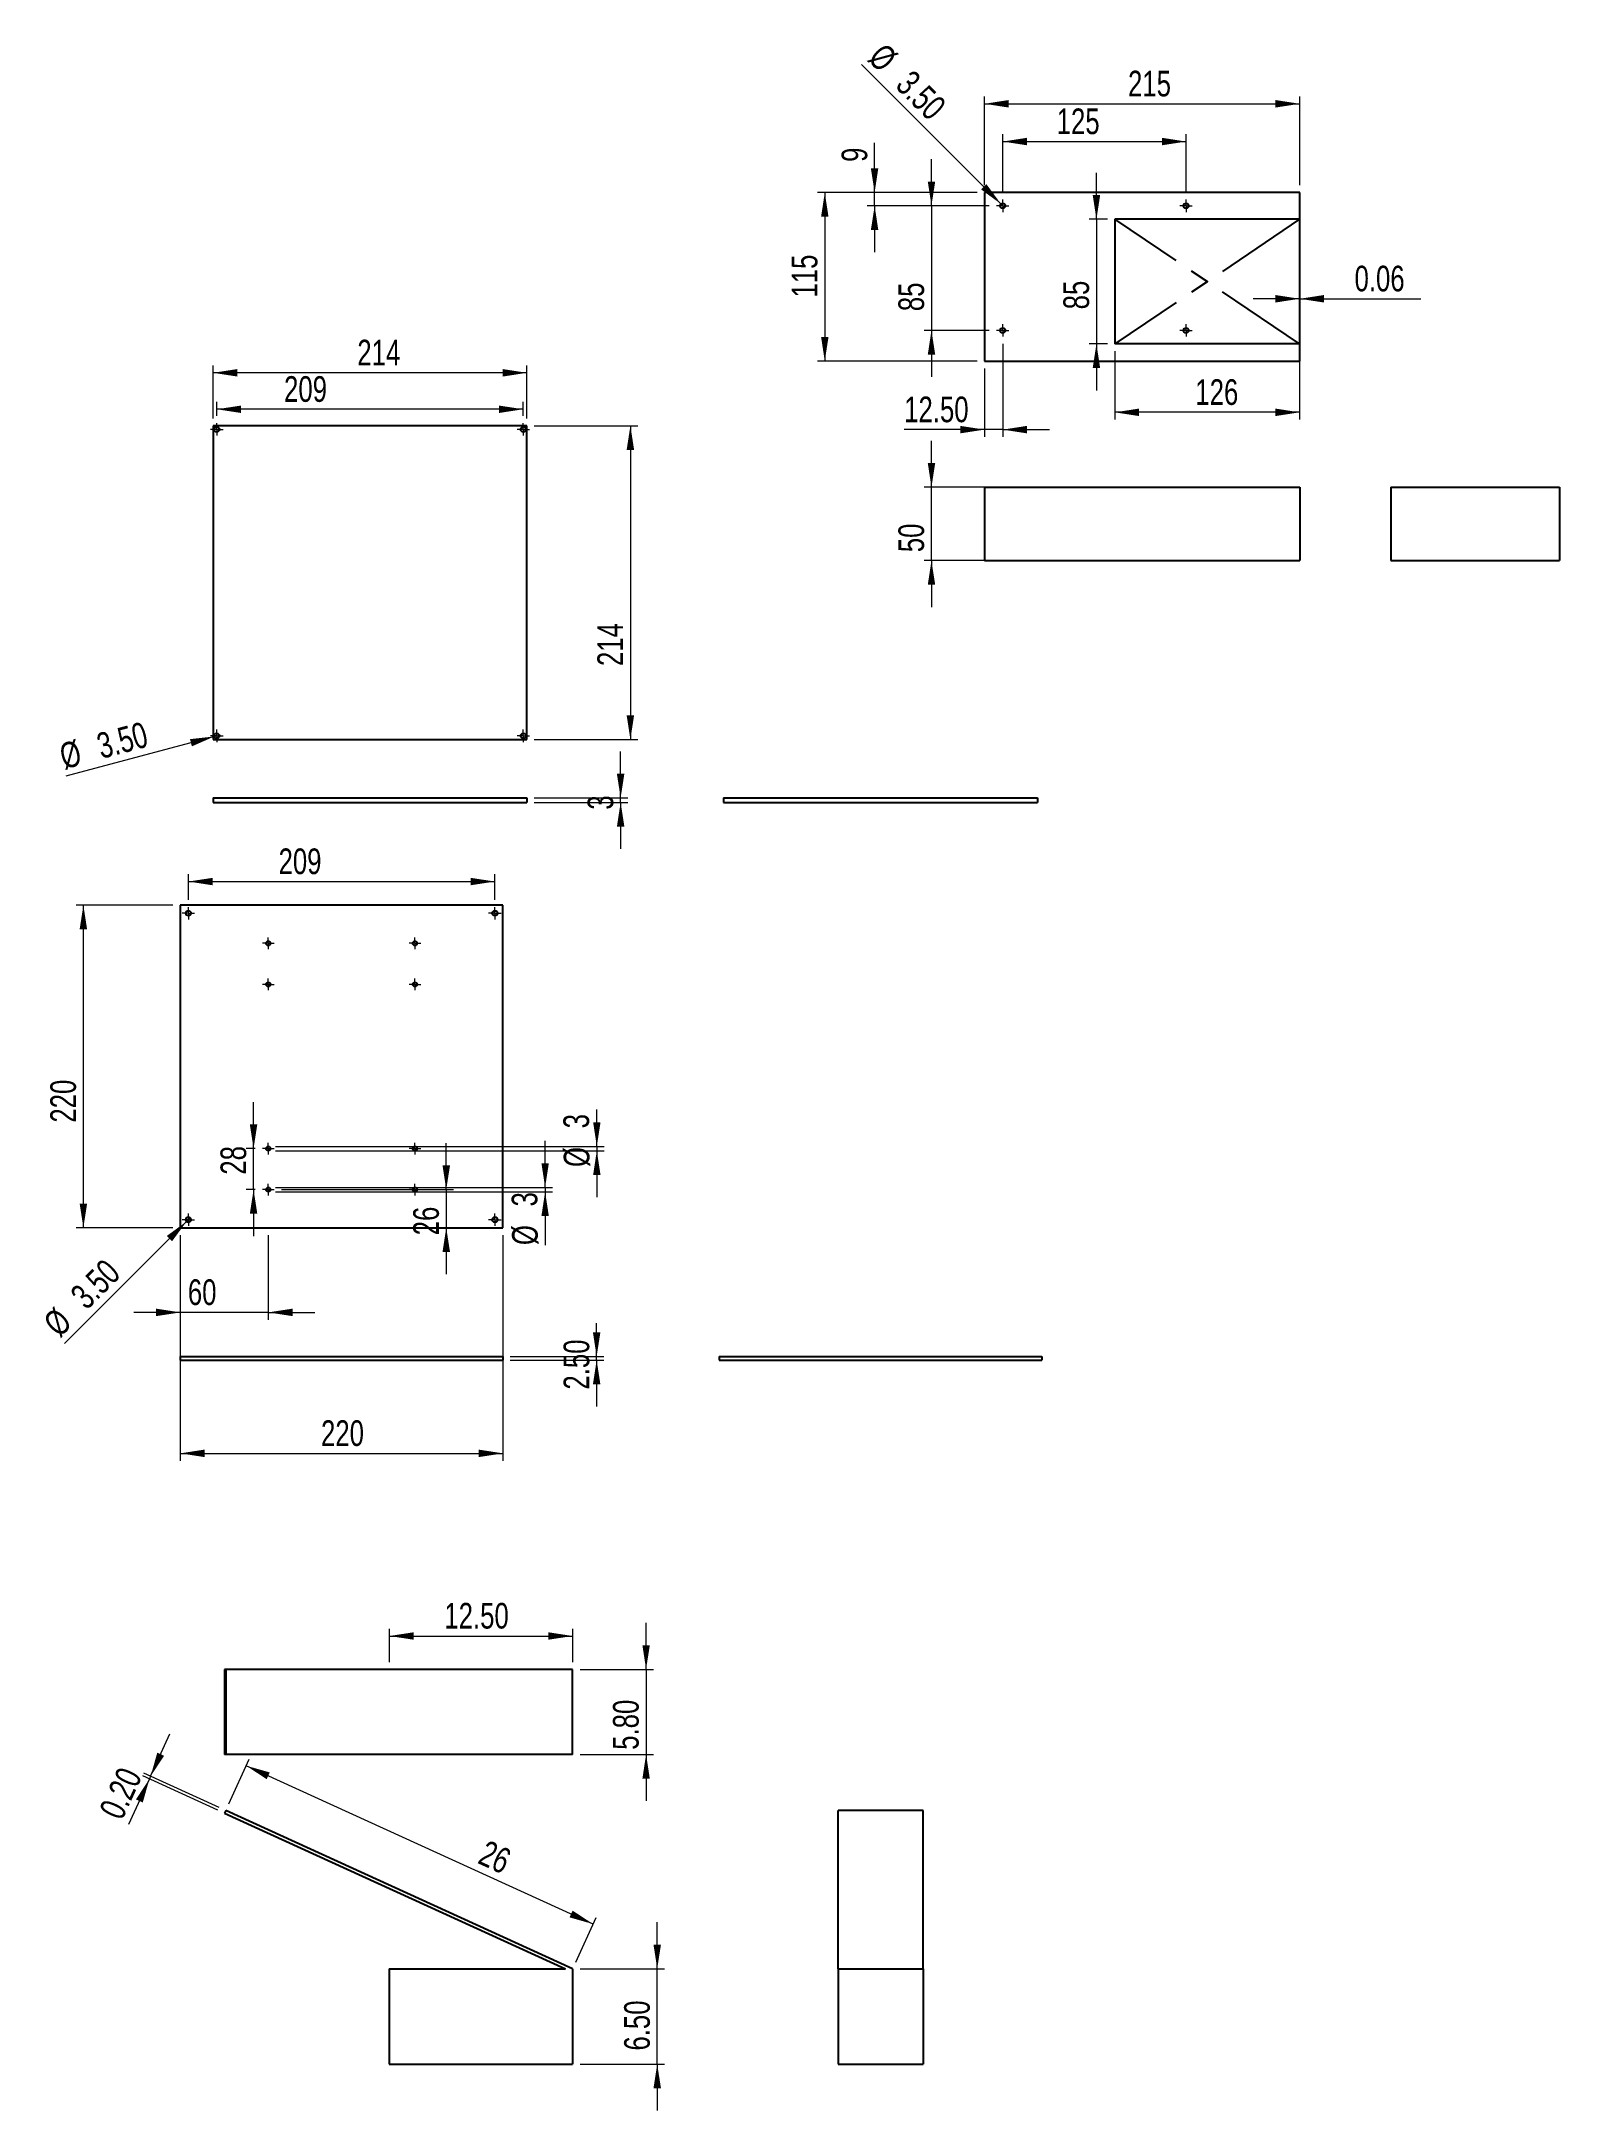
# Model space of a CAD drawing. Header units: millimetres. Extents: x 6 to 213, y 8 to 290.
import ezdxf

# ---------------------------------------------------------------- set-up
doc = ezdxf.new("R2010")
doc.units = ezdxf.units.MM
doc.header["$PDSIZE"] = -1
doc.linetypes.add('CENTERX2', pattern=[20.32, 12.7, -2.54, 2.54, -2.54])
doc.styles.add('SLDTEXTSTYLE0', font='TXT', dxfattribs={"width": 0.75})
doc.dimstyles.new('SLDDIMSTYLE0', dxfattribs={"dimtxt": 3.5, "dimasz": 3.302, "dimexe": 0, "dimexo": 0.0625, "dimgap": 0.875, "dimtad": 1, "dimlfac": 5, "dimrnd": 1e-09, "dimzin": 12, "dimdsep": 46, "dimtxsty": 'SLDTEXTSTYLE0', "dimsah": 1, "dimcen": 0.09, "dimadec": 0, "dimazin": 3, "dimtfac": 1, "dimtmove": 0, "dimatfit": 0, "dimfxl": 0, "dimfrac": 2, "dimtolj": 1, "dimtzin": 12, "dimarcsym": 0})
doc.dimstyles.new('SLDDIMSTYLE1', dxfattribs={"dimtxt": 3.5, "dimasz": 3.302, "dimexe": 0, "dimexo": 0.0625, "dimgap": 0.875, "dimtad": 1, "dimlfac": 5, "dimrnd": 1e-09, "dimzin": 12, "dimdsep": 46, "dimtxsty": 'SLDTEXTSTYLE0', "dimsah": 1, "dimcen": 0.09, "dimadec": 0, "dimazin": 3, "dimtfac": 1, "dimtofl": 0, "dimtmove": 0, "dimatfit": 3, "dimfxl": 0, "dimfrac": 2, "dimtolj": 1, "dimtzin": 12, "dimarcsym": 0})
doc.dimstyles.new('SLDDIMSTYLE2', dxfattribs={"dimtxt": 3.5, "dimasz": 3.302, "dimexe": 0, "dimexo": 0.0625, "dimgap": 0.875, "dimtad": 1, "dimlfac": 5, "dimrnd": 1e-09, "dimdsep": 46, "dimtxsty": 'SLDTEXTSTYLE0', "dimsah": 1, "dimcen": 0.09, "dimadec": 0, "dimazin": 2, "dimtfac": 1, "dimtmove": 0, "dimatfit": 0, "dimfxl": 0, "dimfrac": 2, "dimtolj": 1, "dimtzin": 12, "dimarcsym": 0})
doc.dimstyles.new('SLDDIMSTYLE3', dxfattribs={"dimtxt": 3.5, "dimasz": 3.302, "dimexe": 0, "dimexo": 0.0625, "dimgap": 0.875, "dimtad": 1, "dimlfac": 5, "dimrnd": 1e-09, "dimzin": 4, "dimdsep": 46, "dimtxsty": 'SLDTEXTSTYLE0', "dimsah": 1, "dimcen": 0.09, "dimadec": 0, "dimazin": 1, "dimtfac": 1, "dimtmove": 0, "dimatfit": 0, "dimfxl": 0, "dimfrac": 2, "dimtolj": 1, "dimtzin": 12, "dimarcsym": 0})
doc.dimstyles.new('SLDDIMSTYLE4', dxfattribs={"dimtxt": 3.5, "dimasz": 3.302, "dimexe": 0, "dimexo": 0.0625, "dimgap": 0.875, "dimtad": 1, "dimlfac": 5, "dimrnd": 1e-09, "dimzin": 4, "dimdsep": 46, "dimtxsty": 'SLDTEXTSTYLE0', "dimblk1": 'NONE', "dimsah": 1, "dimcen": 0, "dimadec": 0, "dimazin": 1, "dimtfac": 1, "dimtmove": 0, "dimatfit": 3, "dimldrblk": 'NONE', "dimfxl": 0, "dimfrac": 2, "dimtolj": 1, "dimtzin": 12, "dimarcsym": 0})
doc.dimstyles.new('SLDDIMSTYLE5', dxfattribs={"dimtxt": 3.5, "dimasz": 3.302, "dimexe": 0, "dimexo": 0.0625, "dimgap": 0.875, "dimtad": 1, "dimlfac": 0.5, "dimrnd": 1e-09, "dimzin": 4, "dimdsep": 46, "dimtxsty": 'SLDTEXTSTYLE0', "dimsah": 1, "dimcen": 0.09, "dimadec": 0, "dimazin": 1, "dimtfac": 1, "dimtmove": 0, "dimatfit": 0, "dimfxl": 0, "dimfrac": 2, "dimtolj": 1, "dimtzin": 12, "dimarcsym": 0})
doc.dimstyles.new('SLDDIMSTYLE6', dxfattribs={"dimtxt": 3.5, "dimasz": 3.302, "dimexe": 0, "dimexo": 0.0625, "dimgap": 0.875, "dimtad": 1, "dimlfac": 0.5, "dimrnd": 1e-09, "dimzin": 12, "dimdsep": 46, "dimtxsty": 'SLDTEXTSTYLE0', "dimsah": 1, "dimcen": 0.09, "dimadec": 0, "dimazin": 3, "dimtfac": 1, "dimtofl": 0, "dimtmove": 0, "dimatfit": 3, "dimfxl": 0, "dimfrac": 2, "dimtolj": 1, "dimtzin": 12, "dimarcsym": 0})
doc.dimstyles.new('SLDDIMSTYLE7', dxfattribs={"dimtxt": 3.5, "dimasz": 3.302, "dimexe": 0, "dimexo": 0.0625, "dimgap": 0.875, "dimtad": 1, "dimlfac": 0.5, "dimrnd": 1e-09, "dimzin": 0, "dimdsep": 46, "dimtxsty": 'SLDTEXTSTYLE0', "dimsah": 1, "dimcen": 0.09, "dimadec": 0, "dimazin": 0, "dimtfac": 1, "dimtmove": 0, "dimatfit": 0, "dimfxl": 0, "dimfrac": 2, "dimtolj": 1, "dimtzin": 12, "dimarcsym": 0})

# ---------------------------------------------------------------- blocks, each defined once
blk = doc.blocks.new('_D')
at = {"color": 7, "linetype": 'Continuous', "lineweight": 18}
for p, q in [((127.69, 229.51), (127.69, 235.86)), ((176.92, 229.51), (126.69, 229.51)), ((127.69, 219.51), (127.69, 229.51)), ((176.92, 219.51), (126.69, 219.51)), ((127.69, 219.51), (127.69, 213.16))]:
    blk.add_line(p, q, dxfattribs=at)
for points in [[(127.69, 229.51), (128.2, 232.81), (127.19, 232.81)], [(127.69, 219.51), (127.19, 216.21), (128.2, 216.21)]]:
    blk.add_solid(points, dxfattribs=at)
at = {"color": 7, "linetype": 'Continuous', "lineweight": 18, "insert": (123.18, 220.66), "char_height": 3.5, "attachment_point": 1, "rotation": 90, "style": 'SLDTEXTSTYLE0'}
blk.add_mtext('50', dxfattribs=at)
blk = doc.blocks.new('_D_1')
at = {"color": 7, "linetype": 'Continuous', "lineweight": 18}
for p, q in [((134.92, 270.72), (134.92, 282.83)), ((177.92, 270.72), (177.92, 282.83)), ((134.92, 281.83), (177.92, 281.83))]:
    blk.add_line(p, q, dxfattribs=at)
for points in [[(134.92, 281.83), (138.22, 281.32), (138.22, 282.34)], [(177.92, 281.83), (174.61, 282.34), (174.61, 281.32)]]:
    blk.add_solid(points, dxfattribs=at)
at = {"color": 7, "linetype": 'Continuous', "lineweight": 18, "insert": (154.5, 286.34), "char_height": 3.5, "attachment_point": 1, "style": 'SLDTEXTSTYLE0'}
blk.add_mtext('215', dxfattribs=at)
blk = doc.blocks.new('_D_2')
at = {"color": 7, "linetype": 'Continuous', "lineweight": 18}
for p, q in [((133.92, 269.72), (112.14, 269.72)), ((113.14, 269.72), (113.14, 246.72)), ((133.92, 246.72), (112.14, 246.72))]:
    blk.add_line(p, q, dxfattribs=at)
for points in [[(113.14, 269.72), (112.64, 266.42), (113.65, 266.42)], [(113.14, 246.72), (113.65, 250.02), (112.64, 250.02)]]:
    blk.add_solid(points, dxfattribs=at)
at = {"color": 7, "linetype": 'Continuous', "lineweight": 18, "insert": (108.63, 255.4), "char_height": 3.5, "attachment_point": 1, "rotation": 90, "style": 'SLDTEXTSTYLE0'}
blk.add_mtext('115', dxfattribs=at)
blk = doc.blocks.new('_D_3')
at = {"color": 7, "linetype": 'Continuous', "lineweight": 18}
for p, q in [((152.7, 248.07), (152.7, 238.74)), ((177.9, 248.07), (177.9, 238.74)), ((177.9, 239.74), (152.7, 239.74))]:
    blk.add_line(p, q, dxfattribs=at)
for points in [[(152.7, 239.74), (156.01, 239.23), (156.01, 240.25)], [(177.9, 239.74), (174.6, 240.25), (174.6, 239.23)]]:
    blk.add_solid(points, dxfattribs=at)
at = {"color": 7, "linetype": 'Continuous', "lineweight": 18, "insert": (163.68, 244.25), "char_height": 3.5, "attachment_point": 1, "style": 'SLDTEXTSTYLE0'}
blk.add_mtext('126', dxfattribs=at)
blk = doc.blocks.new('_D_4')
at = {"color": 7, "linetype": 'Continuous', "lineweight": 18}
for p, q in [((150.19, 266.07), (150.19, 272.42)), ((151.7, 266.07), (149.19, 266.07)), ((150.19, 266.07), (150.19, 249.07)), ((151.7, 249.07), (149.19, 249.07)), ((150.19, 249.07), (150.19, 242.72))]:
    blk.add_line(p, q, dxfattribs=at)
for points in [[(150.19, 266.07), (150.7, 269.38), (149.68, 269.38)], [(150.19, 249.07), (149.68, 245.77), (150.7, 245.77)]]:
    blk.add_solid(points, dxfattribs=at)
at = {"color": 7, "linetype": 'Continuous', "lineweight": 18, "insert": (145.68, 253.79), "char_height": 3.5, "attachment_point": 1, "rotation": 90, "style": 'SLDTEXTSTYLE0'}
blk.add_mtext('85', dxfattribs=at)
blk = doc.blocks.new('_D_5')
at = {"color": 7, "linetype": 'Continuous', "lineweight": 18}
for p, q in [((177.9, 255.23), (171.55, 255.23)), ((177.9, 255.23), (177.92, 255.23)), ((177.92, 255.23), (194.45, 255.23))]:
    blk.add_line(p, q, dxfattribs=at)
for points in [[(177.9, 255.23), (174.6, 255.74), (174.6, 254.72)], [(177.92, 255.23), (181.22, 254.72), (181.22, 255.74)]]:
    blk.add_solid(points, dxfattribs=at)
at = {"color": 7, "linetype": 'Continuous', "lineweight": 18, "insert": (185.39, 259.74), "char_height": 3.5, "attachment_point": 1, "style": 'SLDTEXTSTYLE0'}
blk.add_mtext('0.06', dxfattribs=at)
blk = doc.blocks.new('_D_6')
at = {"color": 7, "linetype": 'Continuous', "lineweight": 18}
for p, q in [((137.42, 269.77), (137.42, 277.68)), ((137.42, 276.68), (162.42, 276.68)), ((162.42, 269.77), (162.42, 277.68))]:
    blk.add_line(p, q, dxfattribs=at)
for points in [[(137.42, 276.68), (140.72, 276.17), (140.72, 277.19)], [(162.42, 276.68), (159.11, 277.19), (159.11, 276.17)]]:
    blk.add_solid(points, dxfattribs=at)
at = {"color": 7, "linetype": 'Continuous', "lineweight": 18, "insert": (144.77, 281.19), "char_height": 3.5, "attachment_point": 1, "style": 'SLDTEXTSTYLE0'}
blk.add_mtext('125', dxfattribs=at)
blk = doc.blocks.new('_D_7')
at = {"color": 7, "linetype": 'Continuous', "lineweight": 18}
for p, q in [((127.69, 267.92), (127.69, 274.27)), ((135.57, 267.92), (126.69, 267.92)), ((127.69, 267.92), (127.69, 250.92)), ((135.57, 250.92), (126.69, 250.92)), ((127.69, 250.92), (127.69, 244.57))]:
    blk.add_line(p, q, dxfattribs=at)
for points in [[(127.69, 267.92), (128.2, 271.22), (127.19, 271.22)], [(127.69, 250.92), (127.19, 247.62), (128.2, 247.62)]]:
    blk.add_solid(points, dxfattribs=at)
at = {"color": 7, "linetype": 'Continuous', "lineweight": 18, "insert": (123.18, 253.54), "char_height": 3.5, "attachment_point": 1, "rotation": 90, "style": 'SLDTEXTSTYLE0'}
blk.add_mtext('85', dxfattribs=at)
blk = doc.blocks.new('_D_8')
at = {"color": 7, "linetype": 'Continuous', "lineweight": 18}
for p, q in [((137.42, 249.07), (137.42, 236.38)), ((134.92, 245.72), (134.92, 236.38)), ((134.92, 237.38), (123.97, 237.38)), ((137.42, 237.38), (134.92, 237.38)), ((137.42, 237.38), (143.77, 237.38))]:
    blk.add_line(p, q, dxfattribs=at)
for points in [[(134.92, 237.38), (131.61, 237.89), (131.61, 236.87)], [(137.42, 237.38), (140.72, 236.87), (140.72, 237.89)]]:
    blk.add_solid(points, dxfattribs=at)
at = {"color": 7, "linetype": 'Continuous', "lineweight": 18, "insert": (123.97, 241.89), "char_height": 3.5, "attachment_point": 1, "style": 'SLDTEXTSTYLE0'}
blk.add_mtext('12.50', dxfattribs=at)
blk = doc.blocks.new('_D_9')
at = {"color": 7, "linetype": 'Continuous', "lineweight": 18}
for p, q in [((119.94, 269.72), (119.94, 276.49)), ((133.92, 269.72), (118.94, 269.72)), ((119.94, 267.92), (119.94, 269.72)), ((135.57, 267.92), (118.94, 267.92)), ((119.94, 267.92), (119.94, 261.57))]:
    blk.add_line(p, q, dxfattribs=at)
for points in [[(119.94, 269.72), (120.44, 273.02), (119.43, 273.02)], [(119.94, 267.92), (119.43, 264.62), (120.44, 264.62)]]:
    blk.add_solid(points, dxfattribs=at)
at = {"color": 7, "linetype": 'Continuous', "lineweight": 18, "insert": (115.43, 273.9), "char_height": 3.5, "attachment_point": 1, "rotation": 90, "style": 'SLDTEXTSTYLE0'}
blk.add_mtext('9', dxfattribs=at)
blk = doc.blocks.new('_D_10')
at = {"color": 7, "linetype": 'Continuous', "lineweight": 18}
for q in [(118.16, 287.17), (137.66, 267.67)]:
    blk.add_line((137.17, 268.16), q, dxfattribs=at)
blk.add_solid([(137.17, 268.16), (135.19, 270.86), (134.47, 270.14)], dxfattribs=at)
at = {"color": 7, "linetype": 'Continuous', "lineweight": 18, "char_height": 3.5, "attachment_point": 1, "rotation": 315, "style": 'SLDTEXTSTYLE0'}
for s, insert in [('%%c', (121.33, 290.34)), ('3.50', (125.1, 286.65))]:
    blk.add_mtext(s, dxfattribs=dict(at, insert=insert))
blk = doc.blocks.new('_NONE')
blk = doc.blocks.new('SW_CENTERMARKSYMBOL_0')
at = {"color": 0, "linetype": 'Continuous', "lineweight": 0}
for p, q in [((-0.5, 0), (-0.85, 0)), ((0, 0), (-0.5, 0)), ((0, 0.5), (0, 0.85)), ((0, 0), (0, 0.5)), ((0, 0), (0, -0.5)), ((0, 0), (0.5, 0)), ((0.5, 0), (0.85, 0)), ((0, -0.5), (0, -0.85))]:
    blk.add_line(p, q, dxfattribs=at)
blk = doc.blocks.new('SW_CENTERMARKSYMBOL_1')
at = {"color": 0, "linetype": 'Continuous', "lineweight": 0}
for p, q in [((-0.5, 0), (-0.85, 0)), ((0, 0), (-0.5, 0)), ((0, 0.5), (0, 0.85)), ((0, 0), (0, 0.5)), ((0, 0), (0, -0.5)), ((0, 0), (0.5, 0)), ((0.5, 0), (0.85, 0)), ((0, -0.5), (0, -0.85))]:
    blk.add_line(p, q, dxfattribs=at)
blk = doc.blocks.new('SW_CENTERMARKSYMBOL_2')
at = {"color": 0, "linetype": 'Continuous', "lineweight": 0}
for p, q in [((-0.5, 0), (-0.85, 0)), ((0, 0), (-0.5, 0)), ((0, 0.5), (0, 0.85)), ((0, 0), (0, 0.5)), ((0, 0), (0, -0.5)), ((0, 0), (0.5, 0)), ((0.5, 0), (0.85, 0)), ((0, -0.5), (0, -0.85))]:
    blk.add_line(p, q, dxfattribs=at)
blk = doc.blocks.new('SW_CENTERMARKSYMBOL_3')
at = {"color": 0, "linetype": 'Continuous', "lineweight": 0}
for p, q in [((-0.5, 0), (-0.85, 0)), ((0, 0), (-0.5, 0)), ((0, 0.5), (0, 0.85)), ((0, 0), (0, 0.5)), ((0, 0), (0, -0.5)), ((0, 0), (0.5, 0)), ((0.5, 0), (0.85, 0)), ((0, -0.5), (0, -0.85))]:
    blk.add_line(p, q, dxfattribs=at)
blk = doc.blocks.new('_D_11')
at = {"color": 7, "linetype": 'Continuous', "lineweight": 18}
for p, q in [((85.3, 187.13), (85.3, 193.48)), ((73.52, 187.13), (86.3, 187.13)), ((73.52, 186.53), (86.3, 186.53)), ((85.3, 186.53), (85.3, 187.13)), ((85.3, 186.53), (85.3, 180.18))]:
    blk.add_line(p, q, dxfattribs=at)
for points in [[(85.3, 187.13), (85.81, 190.43), (84.79, 190.43)], [(85.3, 186.53), (84.79, 183.22), (85.81, 183.22)]]:
    blk.add_solid(points, dxfattribs=at)
at = {"color": 7, "linetype": 'Continuous', "lineweight": 18, "insert": (80.79, 185.53), "char_height": 3.5, "attachment_point": 1, "rotation": 90, "style": 'SLDTEXTSTYLE0'}
blk.add_mtext('3', dxfattribs=at)
blk = doc.blocks.new('_D_12')
at = {"color": 7, "linetype": 'Continuous', "lineweight": 18}
for p, q in [((29.72, 238.91), (29.72, 246.13)), ((72.52, 238.91), (72.52, 246.13)), ((72.52, 245.13), (29.72, 245.13))]:
    blk.add_line(p, q, dxfattribs=at)
for points in [[(29.72, 245.13), (33.03, 244.62), (33.03, 245.64)], [(72.52, 245.13), (69.22, 245.64), (69.22, 244.62)]]:
    blk.add_solid(points, dxfattribs=at)
at = {"color": 7, "linetype": 'Continuous', "lineweight": 18, "insert": (49.39, 249.64), "char_height": 3.5, "attachment_point": 1, "style": 'SLDTEXTSTYLE0'}
blk.add_mtext('214', dxfattribs=at)
blk = doc.blocks.new('_D_13')
at = {"color": 7, "linetype": 'Continuous', "lineweight": 18}
for p, q in [((73.52, 237.91), (87.63, 237.91)), ((86.63, 237.91), (86.63, 195.11)), ((73.52, 195.11), (87.63, 195.11))]:
    blk.add_line(p, q, dxfattribs=at)
for points in [[(86.63, 237.91), (86.12, 234.61), (87.14, 234.61)], [(86.63, 195.11), (87.14, 198.41), (86.12, 198.41)]]:
    blk.add_solid(points, dxfattribs=at)
at = {"color": 7, "linetype": 'Continuous', "lineweight": 18, "insert": (82.12, 205.13), "char_height": 3.5, "attachment_point": 1, "rotation": 90, "style": 'SLDTEXTSTYLE0'}
blk.add_mtext('214', dxfattribs=at)
blk = doc.blocks.new('_D_14')
at = {"color": 7, "linetype": 'Continuous', "lineweight": 18}
for p, q in [((30.22, 239.26), (30.22, 241.16)), ((72.02, 240.16), (30.22, 240.16)), ((72.02, 239.26), (72.02, 241.16))]:
    blk.add_line(p, q, dxfattribs=at)
for points in [[(30.22, 240.16), (33.53, 239.65), (33.53, 240.66)], [(72.02, 240.16), (68.72, 240.66), (68.72, 239.65)]]:
    blk.add_solid(points, dxfattribs=at)
at = {"color": 7, "linetype": 'Continuous', "lineweight": 18, "insert": (39.4, 244.67), "char_height": 3.5, "attachment_point": 1, "style": 'SLDTEXTSTYLE0'}
blk.add_mtext('209', dxfattribs=at)
blk = doc.blocks.new('_D_15')
at = {"color": 7, "linetype": 'Continuous', "lineweight": 18}
for q in [(9.65, 190.1), (30.56, 195.7)]:
    blk.add_line((29.89, 195.52), q, dxfattribs=at)
blk.add_solid([(29.89, 195.52), (26.57, 195.15), (26.83, 194.17)], dxfattribs=at)
at = {"color": 7, "linetype": 'Continuous', "lineweight": 18, "char_height": 3.5, "attachment_point": 1, "rotation": 15, "style": 'SLDTEXTSTYLE0'}
for s, insert in [('%%c', (8.5, 194.4)), ('3.50', (13.58, 195.82))]:
    blk.add_mtext(s, dxfattribs=dict(at, insert=insert))
blk = doc.blocks.new('SW_CENTERMARKSYMBOL_4')
at = {"color": 0, "linetype": 'Continuous', "lineweight": 0}
for p, q in [((-0.5, 0), (-0.85, 0)), ((0, 0), (-0.5, 0)), ((0, 0.5), (0, 0.85)), ((0, 0), (0, 0.5)), ((0, 0), (0, -0.5)), ((0, 0), (0.5, 0)), ((0.5, 0), (0.85, 0)), ((0, -0.5), (0, -0.85))]:
    blk.add_line(p, q, dxfattribs=at)
blk = doc.blocks.new('SW_CENTERMARKSYMBOL_5')
at = {"color": 0, "linetype": 'Continuous', "lineweight": 0}
for p, q in [((-0.5, 0), (-0.85, 0)), ((0, 0), (-0.5, 0)), ((0, 0.5), (0, 0.85)), ((0, 0), (0, 0.5)), ((0, 0), (0, -0.5)), ((0, 0), (0.5, 0)), ((0.5, 0), (0.85, 0)), ((0, -0.5), (0, -0.85))]:
    blk.add_line(p, q, dxfattribs=at)
blk = doc.blocks.new('SW_CENTERMARKSYMBOL_6')
at = {"color": 0, "linetype": 'Continuous', "lineweight": 0}
for p, q in [((-0.5, 0), (-0.85, 0)), ((0, 0), (-0.5, 0)), ((0, 0.5), (0, 0.85)), ((0, 0), (0, 0.5)), ((0, 0), (0, -0.5)), ((0, 0), (0.5, 0)), ((0.5, 0), (0.85, 0)), ((0, -0.5), (0, -0.85))]:
    blk.add_line(p, q, dxfattribs=at)
blk = doc.blocks.new('SW_CENTERMARKSYMBOL_7')
at = {"color": 0, "linetype": 'Continuous', "lineweight": 0}
for p, q in [((-0.5, 0), (-0.85, 0)), ((0, 0), (-0.5, 0)), ((0, 0.5), (0, 0.85)), ((0, 0), (0, 0.5)), ((0, 0), (0, -0.5)), ((0, 0), (0.5, 0)), ((0.5, 0), (0.85, 0)), ((0, -0.5), (0, -0.85))]:
    blk.add_line(p, q, dxfattribs=at)
blk = doc.blocks.new('_D_16')
at = {"color": 7, "linetype": 'Continuous', "lineweight": 18}
for p, q in [((82.03, 110.94), (82.03, 115.47)), ((70.25, 110.94), (83.03, 110.94)), ((70.25, 110.44), (83.03, 110.44)), ((82.03, 110.44), (82.03, 110.94)), ((82.03, 110.44), (82.03, 104.09))]:
    blk.add_line(p, q, dxfattribs=at)
for points in [[(82.03, 110.94), (82.54, 114.24), (81.52, 114.24)], [(82.03, 110.44), (81.52, 107.14), (82.54, 107.14)]]:
    blk.add_solid(points, dxfattribs=at)
at = {"color": 7, "linetype": 'Continuous', "lineweight": 18, "insert": (77.52, 106.42), "char_height": 3.5, "attachment_point": 1, "rotation": 90, "style": 'SLDTEXTSTYLE0'}
blk.add_mtext('2.50', dxfattribs=at)
blk = doc.blocks.new('_D_17')
at = {"color": 7, "linetype": 'Continuous', "lineweight": 18}
for p, q in [((24.25, 172.5), (11.03, 172.5)), ((12.03, 128.5), (12.03, 172.5)), ((24.25, 128.5), (11.03, 128.5))]:
    blk.add_line(p, q, dxfattribs=at)
for points in [[(12.03, 172.5), (11.52, 169.2), (12.54, 169.2)], [(12.03, 128.5), (12.54, 131.8), (11.52, 131.8)]]:
    blk.add_solid(points, dxfattribs=at)
at = {"color": 7, "linetype": 'Continuous', "lineweight": 18, "insert": (7.52, 142.84), "char_height": 3.5, "attachment_point": 1, "rotation": 90, "style": 'SLDTEXTSTYLE0'}
blk.add_mtext('220', dxfattribs=at)
blk = doc.blocks.new('_D_18')
at = {"color": 7, "linetype": 'Continuous', "lineweight": 18}
for p, q in [((25.25, 127.5), (25.25, 96.72)), ((69.25, 127.5), (69.25, 96.72)), ((25.25, 97.72), (69.25, 97.72))]:
    blk.add_line(p, q, dxfattribs=at)
for points in [[(25.25, 97.72), (28.55, 97.21), (28.55, 98.23)], [(69.25, 97.72), (65.95, 98.23), (65.95, 97.21)]]:
    blk.add_solid(points, dxfattribs=at)
at = {"color": 7, "linetype": 'Continuous', "lineweight": 18, "insert": (44.44, 102.23), "char_height": 3.5, "attachment_point": 1, "style": 'SLDTEXTSTYLE0'}
blk.add_mtext('220', dxfattribs=at)
blk = doc.blocks.new('_D_19')
at = {"color": 7, "linetype": 'Continuous', "lineweight": 18}
for p, q in [((26.35, 173.25), (26.35, 176.73)), ((26.35, 175.73), (68.15, 175.73)), ((68.15, 173.25), (68.15, 176.73))]:
    blk.add_line(p, q, dxfattribs=at)
for points in [[(26.35, 175.73), (29.65, 175.22), (29.65, 176.23)], [(68.15, 175.73), (64.85, 176.23), (64.85, 175.22)]]:
    blk.add_solid(points, dxfattribs=at)
at = {"color": 7, "linetype": 'Continuous', "lineweight": 18, "insert": (38.65, 180.24), "char_height": 3.5, "attachment_point": 1, "style": 'SLDTEXTSTYLE0'}
blk.add_mtext('209', dxfattribs=at)
blk = doc.blocks.new('_D_20')
at = {"color": 7, "linetype": 'Continuous', "lineweight": 18}
for q in [(9.47, 112.72), (26.6, 129.85)]:
    blk.add_line((26.1, 129.35), q, dxfattribs=at)
blk.add_solid([(26.1, 129.35), (23.41, 127.38), (24.13, 126.66)], dxfattribs=at)
at = {"color": 7, "linetype": 'Continuous', "lineweight": 18, "char_height": 3.5, "attachment_point": 1, "rotation": 45, "style": 'SLDTEXTSTYLE0'}
for s, insert in [('3.50', (10, 119.65)), ('%%c', (6.3, 115.88))]:
    blk.add_mtext(s, dxfattribs=dict(at, insert=insert))
blk = doc.blocks.new('_D_21')
at = {"color": 7, "linetype": 'Continuous', "lineweight": 18}
for p, q in [((75, 134), (75, 140.35)), ((38.25, 134), (76, 134)), ((38.25, 133.4), (76, 133.4)), ((75, 134), (75, 133.4)), ((75, 133.4), (75, 126.13))]:
    blk.add_line(p, q, dxfattribs=at)
for points in [[(75, 134), (75.51, 137.3), (74.5, 137.3)], [(75, 133.4), (74.5, 130.1), (75.51, 130.1)]]:
    blk.add_solid(points, dxfattribs=at)
at = {"color": 7, "linetype": 'Continuous', "lineweight": 18, "char_height": 3.5, "attachment_point": 1, "rotation": 90, "style": 'SLDTEXTSTYLE0'}
for s, insert in [('3', (70.44, 131.4)), ('%%c', (70.49, 126.13))]:
    blk.add_mtext(s, dxfattribs=dict(at, insert=insert))
blk = doc.blocks.new('_D_22')
at = {"color": 7, "linetype": 'Continuous', "lineweight": 18}
for p, q in [((82.05, 139.6), (82.05, 144.64)), ((38.25, 139.6), (83.05, 139.6)), ((38.25, 139), (83.05, 139)), ((82.05, 139.6), (82.05, 139)), ((82.05, 139), (82.05, 132.65))]:
    blk.add_line(p, q, dxfattribs=at)
for points in [[(82.05, 139.6), (82.56, 142.9), (81.55, 142.9)], [(82.05, 139), (81.55, 135.7), (82.56, 135.7)]]:
    blk.add_solid(points, dxfattribs=at)
at = {"color": 7, "linetype": 'Continuous', "lineweight": 18, "char_height": 3.5, "attachment_point": 1, "rotation": 90, "style": 'SLDTEXTSTYLE0'}
for s, insert in [('3', (77.49, 142.06)), ('%%c', (77.54, 136.78))]:
    blk.add_mtext(s, dxfattribs=dict(at, insert=insert))
blk = doc.blocks.new('_D_23')
at = {"color": 7, "linetype": 'Continuous', "lineweight": 18}
for p, q in [((35.24, 139.3), (35.24, 145.65)), ((35.45, 139.3), (34.24, 139.3)), ((35.24, 133.7), (35.24, 139.3)), ((35.45, 133.7), (34.24, 133.7)), ((35.24, 133.7), (35.24, 127.35))]:
    blk.add_line(p, q, dxfattribs=at)
for points in [[(35.24, 139.3), (35.75, 142.6), (34.73, 142.6)], [(35.24, 133.7), (34.73, 130.4), (35.75, 130.4)]]:
    blk.add_solid(points, dxfattribs=at)
at = {"color": 7, "linetype": 'Continuous', "lineweight": 18, "insert": (30.73, 135.74), "char_height": 3.5, "attachment_point": 1, "rotation": 90, "style": 'SLDTEXTSTYLE0'}
blk.add_mtext('28', dxfattribs=at)
blk = doc.blocks.new('_D_24')
at = {"color": 7, "linetype": 'Continuous', "lineweight": 18}
for p, q in [((61.52, 133.7), (61.52, 140.05)), ((39.05, 133.7), (62.52, 133.7)), ((61.52, 133.7), (61.52, 128.5)), ((61.52, 128.5), (61.52, 122.15))]:
    blk.add_line(p, q, dxfattribs=at)
for points in [[(61.52, 133.7), (62.03, 137), (61.01, 137)], [(61.52, 128.5), (61.01, 125.2), (62.03, 125.2)]]:
    blk.add_solid(points, dxfattribs=at)
at = {"color": 7, "linetype": 'Continuous', "lineweight": 18, "insert": (57.01, 127.47), "char_height": 3.5, "attachment_point": 1, "rotation": 90, "style": 'SLDTEXTSTYLE0'}
blk.add_mtext('26', dxfattribs=at)
blk = doc.blocks.new('_D_25')
at = {"color": 7, "linetype": 'Continuous', "lineweight": 18}
for p, q in [((25.25, 127.5), (25.25, 115.95)), ((37.25, 127.5), (37.25, 115.95)), ((25.25, 116.95), (18.9, 116.95)), ((37.25, 116.95), (25.25, 116.95)), ((37.25, 116.95), (43.6, 116.95))]:
    blk.add_line(p, q, dxfattribs=at)
for points in [[(25.25, 116.95), (21.95, 117.46), (21.95, 116.44)], [(37.25, 116.95), (40.55, 116.44), (40.55, 117.46)]]:
    blk.add_solid(points, dxfattribs=at)
at = {"color": 7, "linetype": 'Continuous', "lineweight": 18, "insert": (26.28, 121.46), "char_height": 3.5, "attachment_point": 1, "style": 'SLDTEXTSTYLE0'}
blk.add_mtext('60', dxfattribs=at)
blk = doc.blocks.new('SW_CENTERMARKSYMBOL_8')
at = {"color": 0, "linetype": 'Continuous', "lineweight": 0}
for p, q in [((-0.5, 0), (-0.85, 0)), ((0, 0), (-0.5, 0)), ((0, 0.5), (0, 0.85)), ((0, 0), (0, 0.5)), ((0, 0), (0, -0.5)), ((0, 0), (0.5, 0)), ((0.5, 0), (0.85, 0)), ((0, -0.5), (0, -0.85))]:
    blk.add_line(p, q, dxfattribs=at)
blk = doc.blocks.new('SW_CENTERMARKSYMBOL_9')
at = {"color": 0, "linetype": 'Continuous', "lineweight": 0}
for p, q in [((-0.5, 0), (-0.85, 0)), ((0, 0), (-0.5, 0)), ((0, 0.5), (0, 0.85)), ((0, 0), (0, 0.5)), ((0, 0), (0, -0.5)), ((0, 0), (0.5, 0)), ((0.5, 0), (0.85, 0)), ((0, -0.5), (0, -0.85))]:
    blk.add_line(p, q, dxfattribs=at)
blk = doc.blocks.new('SW_CENTERMARKSYMBOL_10')
at = {"color": 0, "linetype": 'Continuous', "lineweight": 0}
for p, q in [((-0.5, 0), (-0.85, 0)), ((0, 0), (-0.5, 0)), ((0, 0.5), (0, 0.85)), ((0, 0), (0, 0.5)), ((0, 0), (0, -0.5)), ((0, 0), (0.5, 0)), ((0.5, 0), (0.85, 0)), ((0, -0.5), (0, -0.85))]:
    blk.add_line(p, q, dxfattribs=at)
blk = doc.blocks.new('SW_CENTERMARKSYMBOL_11')
at = {"color": 0, "linetype": 'Continuous', "lineweight": 0}
for p, q in [((-0.5, 0), (-0.85, 0)), ((0, 0), (-0.5, 0)), ((0, 0.5), (0, 0.85)), ((0, 0), (0, 0.5)), ((0, 0), (0, -0.5)), ((0, 0), (0.5, 0)), ((0.5, 0), (0.85, 0)), ((0, -0.5), (0, -0.85))]:
    blk.add_line(p, q, dxfattribs=at)
blk = doc.blocks.new('SW_CENTERMARKSYMBOL_12')
at = {"color": 0, "linetype": 'Continuous', "lineweight": 0}
for p, q in [((-0.5, 0), (-0.8, 0)), ((0, 0), (-0.5, 0)), ((0, 0.5), (0, 0.8)), ((0, 0), (0, 0.5)), ((0, 0), (0, -0.5)), ((0, 0), (0.5, 0)), ((0.5, 0), (0.8, 0)), ((0, -0.5), (0, -0.8))]:
    blk.add_line(p, q, dxfattribs=at)
blk = doc.blocks.new('SW_CENTERMARKSYMBOL_13')
at = {"color": 0, "linetype": 'Continuous', "lineweight": 0}
for p, q in [((-0.5, 0), (-0.8, 0)), ((0, 0), (-0.5, 0)), ((0, 0.5), (0, 0.8)), ((0, 0), (0, 0.5)), ((0, 0), (0, -0.5)), ((0, 0), (0.5, 0)), ((0.5, 0), (0.8, 0)), ((0, -0.5), (0, -0.8))]:
    blk.add_line(p, q, dxfattribs=at)
blk = doc.blocks.new('SW_CENTERMARKSYMBOL_14')
at = {"color": 0, "linetype": 'Continuous', "lineweight": 0}
for p, q in [((-0.5, 0), (-0.8, 0)), ((0, 0), (-0.5, 0)), ((0, 0.5), (0, 0.8)), ((0, 0), (0, 0.5)), ((0, 0), (0, -0.5)), ((0, 0), (0.5, 0)), ((0.5, 0), (0.8, 0)), ((0, -0.5), (0, -0.8))]:
    blk.add_line(p, q, dxfattribs=at)
blk = doc.blocks.new('SW_CENTERMARKSYMBOL_15')
at = {"color": 0, "linetype": 'Continuous', "lineweight": 0}
for p, q in [((-0.5, 0), (-0.8, 0)), ((0, 0), (-0.5, 0)), ((0, 0.5), (0, 0.8)), ((0, 0), (0, 0.5)), ((0, 0), (0, -0.5)), ((0, 0), (0.5, 0)), ((0.5, 0), (0.8, 0)), ((0, -0.5), (0, -0.8))]:
    blk.add_line(p, q, dxfattribs=at)
blk = doc.blocks.new('SW_CENTERMARKSYMBOL_16')
at = {"color": 0, "linetype": 'Continuous', "lineweight": 0}
for p, q in [((-0.5, 0), (-0.8, 0)), ((0, 0), (-0.5, 0)), ((0, 0.5), (0, 0.8)), ((0, 0), (0, 0.5)), ((0, 0), (0, -0.5)), ((0, 0), (0.5, 0)), ((0.5, 0), (0.8, 0)), ((0, -0.5), (0, -0.8))]:
    blk.add_line(p, q, dxfattribs=at)
blk = doc.blocks.new('SW_CENTERMARKSYMBOL_17')
at = {"color": 0, "linetype": 'Continuous', "lineweight": 0}
for p, q in [((-0.5, 0), (-0.8, 0)), ((0, 0), (-0.5, 0)), ((0, 0.5), (0, 0.8)), ((0, 0), (0, 0.5)), ((0, 0), (0, -0.5)), ((0, 0), (0.5, 0)), ((0.5, 0), (0.8, 0)), ((0, -0.5), (0, -0.8))]:
    blk.add_line(p, q, dxfattribs=at)
blk = doc.blocks.new('SW_CENTERMARKSYMBOL_18')
at = {"color": 0, "linetype": 'Continuous', "lineweight": 0}
for p, q in [((-0.5, 0), (-0.8, 0)), ((0, 0), (-0.5, 0)), ((0, 0.5), (0, 0.8)), ((0, 0), (0, 0.5)), ((0, 0), (0, -0.5)), ((0, 0), (0.5, 0)), ((0.5, 0), (0.8, 0)), ((0, -0.5), (0, -0.8))]:
    blk.add_line(p, q, dxfattribs=at)
blk = doc.blocks.new('SW_CENTERMARKSYMBOL_19')
at = {"color": 0, "linetype": 'Continuous', "lineweight": 0}
for p, q in [((-0.5, 0), (-0.8, 0)), ((0, 0), (-0.5, 0)), ((0, 0.5), (0, 0.8)), ((0, 0), (0, 0.5)), ((0, 0), (0, -0.5)), ((0, 0), (0.5, 0)), ((0.5, 0), (0.8, 0)), ((0, -0.5), (0, -0.8))]:
    blk.add_line(p, q, dxfattribs=at)
blk = doc.blocks.new('_D_26')
at = {"color": 7, "linetype": 'Continuous', "lineweight": 18}
for p, q in [((90.29, 27.41), (90.29, 33.76)), ((79.76, 27.41), (91.29, 27.41)), ((90.29, 14.41), (90.29, 27.41)), ((79.76, 14.41), (91.29, 14.41)), ((90.29, 14.41), (90.29, 8.06))]:
    blk.add_line(p, q, dxfattribs=at)
for points in [[(90.29, 27.41), (90.8, 30.71), (89.78, 30.71)], [(90.29, 14.41), (89.78, 11.1), (90.8, 11.1)]]:
    blk.add_solid(points, dxfattribs=at)
at = {"color": 7, "linetype": 'Continuous', "lineweight": 18, "insert": (85.78, 16.25), "char_height": 3.5, "attachment_point": 1, "rotation": 90, "style": 'SLDTEXTSTYLE0'}
blk.add_mtext('6.50', dxfattribs=at)
blk = doc.blocks.new('_D_27')
at = {"color": 7, "linetype": 'Continuous', "lineweight": 18}
for p, q in [((31.86, 49.9), (34.65, 56.01)), ((81.54, 33.51), (34.24, 55.1)), ((79.17, 28.32), (81.96, 34.42))]:
    blk.add_line(p, q, dxfattribs=at)
for points in [[(34.24, 55.1), (37.03, 53.27), (37.45, 54.19)], [(81.54, 33.51), (78.75, 35.34), (78.33, 34.42)]]:
    blk.add_solid(points, dxfattribs=at)
at = {"color": 7, "linetype": 'Continuous', "lineweight": 18, "insert": (67.11, 45.06), "char_height": 3.5, "attachment_point": 1, "rotation": 335.4691, "style": 'SLDTEXTSTYLE0'}
blk.add_mtext('26', dxfattribs=at)
blk = doc.blocks.new('_D_28')
at = {"color": 7, "linetype": 'Continuous', "lineweight": 18}
for p, q in [((21.2, 53.67), (23.84, 59.45)), ((30.37, 49.05), (20.13, 53.72)), ((30.54, 49.41), (20.29, 54.09)), ((21.2, 53.67), (21.04, 53.31)), ((21.04, 53.31), (18.2, 47.09))]:
    blk.add_line(p, q, dxfattribs=at)
for points in [[(21.2, 53.67), (23.04, 56.46), (22.11, 56.89)], [(21.04, 53.31), (19.2, 50.51), (20.13, 50.09)]]:
    blk.add_solid(points, dxfattribs=at)
at = {"color": 7, "linetype": 'Continuous', "lineweight": 18, "insert": (14.09, 48.97), "char_height": 3.5, "attachment_point": 1, "rotation": 65.4691, "style": 'SLDTEXTSTYLE0'}
blk.add_mtext('0.20', dxfattribs=at)
blk = doc.blocks.new('_D_29')
at = {"color": 7, "linetype": 'Continuous', "lineweight": 18}
for p, q in [((53.76, 69.25), (53.76, 73.8)), ((78.76, 69.25), (78.76, 73.8)), ((53.76, 72.8), (78.76, 72.8))]:
    blk.add_line(p, q, dxfattribs=at)
for points in [[(53.76, 72.8), (57.06, 72.3), (57.06, 73.31)], [(78.76, 72.8), (75.45, 73.31), (75.45, 72.3)]]:
    blk.add_solid(points, dxfattribs=at)
at = {"color": 7, "linetype": 'Continuous', "lineweight": 18, "insert": (61.26, 77.32), "char_height": 3.5, "attachment_point": 1, "style": 'SLDTEXTSTYLE0'}
blk.add_mtext('12.50', dxfattribs=at)
blk = doc.blocks.new('_D_30')
at = {"color": 7, "linetype": 'Continuous', "lineweight": 18}
for p, q in [((88.77, 68.25), (88.77, 74.6)), ((79.76, 68.25), (89.77, 68.25)), ((88.77, 68.25), (88.77, 56.65)), ((79.76, 56.65), (89.77, 56.65)), ((88.77, 56.65), (88.77, 50.3))]:
    blk.add_line(p, q, dxfattribs=at)
for points in [[(88.77, 68.25), (89.28, 71.55), (88.27, 71.55)], [(88.77, 56.65), (88.27, 53.34), (89.28, 53.34)]]:
    blk.add_solid(points, dxfattribs=at)
at = {"color": 7, "linetype": 'Continuous', "lineweight": 18, "insert": (84.26, 57.28), "char_height": 3.5, "attachment_point": 1, "rotation": 90, "style": 'SLDTEXTSTYLE0'}
blk.add_mtext('5.80', dxfattribs=at)

msp = doc.modelspace()

# ---------------------------------------------------------------- linework, layer by layer
at = {"color": 7, "linetype": 'Continuous', "lineweight": 25}
for p, q in [((177.9154, 269.7173), (134.9154, 269.7173)), ((134.9154, 269.7173), (134.9154, 246.7173)), ((177.9154, 246.7173), (177.9154, 269.7173)), ((134.9154, 246.7173), (177.9154, 246.7173)), ((29.7243, 237.9084), (29.7243, 195.1084)), ((72.5243, 237.9084), (29.7243, 237.9084)), ((72.5243, 195.1084), (72.5243, 237.9084)), ((134.9154, 229.511), (177.9154, 229.511)), ((134.9154, 229.511), (134.9154, 219.511)), ((177.9154, 229.511), (177.9154, 219.511)), ((190.3563, 229.511), (190.3563, 219.511)), ((190.3563, 229.511), (213.3563, 229.511)), ((213.3563, 229.511), (213.3563, 219.511)), ((134.9154, 219.511), (177.9154, 219.511)), ((190.3563, 219.511), (213.3563, 219.511)), ((29.7243, 195.1084), (72.5243, 195.1084)), ((29.7243, 187.1256), (29.7243, 186.5256)), ((29.7243, 187.1256), (72.5243, 187.1256)), ((29.7243, 186.5256), (72.5243, 186.5256)), ((72.5243, 187.1256), (72.5243, 186.5256)), ((99.35, 187.1256), (99.35, 186.5256)), ((99.35, 187.1256), (142.15, 187.1256)), ((99.35, 186.5256), (142.15, 186.5256)), ((142.15, 187.1256), (142.15, 186.5256)), ((69.25, 172.5002), (25.25, 172.5002)), ((25.25, 172.5002), (25.25, 128.5002)), ((69.25, 128.5002), (69.25, 172.5002)), ((25.25, 128.5002), (69.25, 128.5002)), ((25.25, 110.94), (25.25, 110.44)), ((25.25, 110.94), (69.25, 110.94)), ((25.25, 110.44), (69.25, 110.44)), ((69.25, 110.94), (69.25, 110.44)), ((98.75, 110.94), (98.75, 110.44)), ((98.75, 110.94), (142.75, 110.94)), ((98.75, 110.44), (142.75, 110.44)), ((142.75, 110.94), (142.75, 110.44)), ((31.2833, 68.2459), (31.2833, 56.6459)), ((31.4494, 68.2459), (31.2833, 68.2459)), ((31.4494, 68.2459), (31.4494, 56.6459)), ((78.7557, 68.2459), (31.4494, 68.2459)), ((78.7557, 56.6459), (78.7557, 68.2459)), ((31.4494, 56.6459), (31.2833, 56.6459)), ((78.7557, 56.6459), (31.4494, 56.6459)), ((31.4494, 48.9949), (31.2833, 48.631)), ((31.2833, 48.631), (77.7923, 27.4054)), ((78.7557, 27.4054), (31.4494, 48.9949)), ((126.55, 48.9949), (114.95, 48.9949)), ((114.95, 27.4054), (114.95, 48.9949)), ((126.55, 27.4054), (126.55, 48.9949)), ((53.7557, 27.4054), (77.7923, 27.4054)), ((53.7557, 27.4054), (53.7557, 14.4054)), ((78.7557, 27.4054), (78.7557, 14.4054)), ((114.95, 27.4054), (126.55, 27.4054)), ((114.95, 27.4054), (114.95, 14.4054)), ((126.55, 27.4054), (126.55, 14.4054)), ((53.7557, 14.4054), (78.7557, 14.4054)), ((114.95, 14.4054), (126.55, 14.4054))]:
    msp.add_line(p, q, dxfattribs=at)
at = {"color": 7, "linetype": 'Continuous'}
for p, q in [((177.903, 266.0748), (152.703, 266.0748)), ((152.703, 266.0748), (152.703, 249.0748)), ((177.903, 266.0748), (177.903, 249.0748)), ((177.903, 249.0748), (152.703, 249.0748))]:
    msp.add_line(p, q, dxfattribs=at)
at = {"color": 7, "linetype": 'CENTERX2'}
for p, q in [((177.903, 266.0748), (152.703, 249.0748)), ((177.903, 249.0748), (152.703, 266.0748))]:
    msp.add_line(p, q, dxfattribs=at)
at = {"color": 7, "linetype": 'Continuous', "lineweight": 25}
for centre, radius in [((137.4154, 267.9173), 0.35), ((162.4154, 267.9173), 0.35), ((137.4154, 250.9173), 0.35), ((162.4154, 250.9173), 0.35), ((30.2243, 237.4084), 0.35), ((72.0243, 237.4084), 0.35), ((30.2243, 195.6084), 0.35), ((72.0243, 195.6084), 0.35), ((26.35, 171.4002), 0.35), ((68.15, 171.4002), 0.35), ((37.25, 167.3002), 0.3), ((57.25, 167.3002), 0.3), ((37.25, 161.7002), 0.3), ((57.25, 161.7002), 0.3), ((37.25, 139.3002), 0.3), ((57.25, 139.3002), 0.3), ((37.25, 133.7002), 0.3), ((57.25, 133.7002), 0.3), ((26.35, 129.6002), 0.35), ((68.15, 129.6002), 0.35)]:
    msp.add_circle(centre, radius, dxfattribs=at)
at = {"color": 7, "linetype": 'Continuous'}
msp.add_point((165.303, 257.5748), dxfattribs=at)

# ---------------------------------------------------------------- block references
at = {"color": 7, "linetype": 'Continuous', "lineweight": 0}
for name, p in [('SW_CENTERMARKSYMBOL_0', (137.4154, 267.9173)), ('SW_CENTERMARKSYMBOL_3', (162.4154, 267.9173)), ('SW_CENTERMARKSYMBOL_1', (137.4154, 250.9173)), ('SW_CENTERMARKSYMBOL_2', (162.4154, 250.9173)), ('SW_CENTERMARKSYMBOL_7', (30.2243, 237.4084)), ('SW_CENTERMARKSYMBOL_4', (72.0243, 237.4084)), ('SW_CENTERMARKSYMBOL_6', (30.2243, 195.6084)), ('SW_CENTERMARKSYMBOL_5', (72.0243, 195.6084)), ('SW_CENTERMARKSYMBOL_11', (26.35, 171.4002)), ('SW_CENTERMARKSYMBOL_10', (68.15, 171.4002)), ('SW_CENTERMARKSYMBOL_17', (37.25, 167.3002)), ('SW_CENTERMARKSYMBOL_16', (57.25, 167.3002)), ('SW_CENTERMARKSYMBOL_18', (37.25, 161.7002)), ('SW_CENTERMARKSYMBOL_15', (57.25, 161.7002)), ('SW_CENTERMARKSYMBOL_19', (37.25, 139.3002)), ('SW_CENTERMARKSYMBOL_14', (57.25, 139.3002)), ('SW_CENTERMARKSYMBOL_12', (37.25, 133.7002)), ('SW_CENTERMARKSYMBOL_13', (57.25, 133.7002)), ('SW_CENTERMARKSYMBOL_8', (26.35, 129.6002)), ('SW_CENTERMARKSYMBOL_9', (68.15, 129.6002))]:
    msp.add_blockref(name, p, dxfattribs=at)

# ---------------------------------------------------------------- dimensions: what is measured, and where the dimension line sits
at = {"color": 7, "linetype": 'Continuous', "lineweight": 18}
for p1, p2, picture, middle in [((137.6629, 267.6698), (137.1679, 268.1648), '_D_10', (123.0912, 282.2415)), ((30.5624, 195.699), (29.8862, 195.5178), '_D_15', (16.3158, 191.8817)), ((26.5975, 129.8476), (26.1025, 129.3527), '_D_20', (14.3737, 117.6238))]:
    dim = msp.add_diameter_dim_2p(p1=p1, p2=p2, dimstyle='SLDDIMSTYLE4', dxfattribs=at)
    dim.commit()
    dim.dimension.update_dxf_attribs({"geometry": picture, "text_midpoint": middle, "dimtype": 163})
for base, p1, p2, dimstyle, picture, middle in [((177.9154, 284.606), (134.9154, 269.7173), (177.9154, 269.7173), 'SLDDIMSTYLE1', '_D_1', (158.3793, 284.606)), ((162.4154, 279.4566), (137.4154, 267.9173), (162.4154, 267.9173), 'SLDDIMSTYLE1', '_D_6', (148.6487, 279.4566)), ((177.9154, 258.006), (177.903, 266.0748), (177.9154, 246.7173), 'SLDDIMSTYLE2', '_D_5', (189.9203, 258.006)), ((29.7243, 247.9084), (72.5243, 237.9084), (29.7243, 237.9084), 'SLDDIMSTYLE1', '_D_12', (53.2716, 247.9084)), ((134.9154, 240.1591), (137.4154, 250.9173), (134.9154, 246.7173), 'SLDDIMSTYLE3', '_D_8', (129.7926, 240.1591)), ((152.703, 242.5199), (177.903, 249.0748), (152.703, 249.0748), 'SLDDIMSTYLE1', '_D_3', (167.5612, 242.5199)), ((30.2243, 242.9333), (72.0243, 237.4084), (30.2243, 237.4084), 'SLDDIMSTYLE1', '_D_14', (43.2747, 242.9333)), ((68.15, 178.5045), (26.35, 171.4002), (68.15, 171.4002), 'SLDDIMSTYLE1', '_D_19', (42.5249, 178.5045)), ((25.25, 119.7252), (37.25, 128.5002), (25.25, 128.5002), 'SLDDIMSTYLE0', '_D_25', (28.8673, 119.7252)), ((69.25, 100.5002), (25.25, 128.5002), (69.25, 128.5002), 'SLDDIMSTYLE1', '_D_18', (48.3179, 100.5002)), ((78.7557, 75.5818), (53.7557, 68.2459), (78.7557, 68.2459), 'SLDDIMSTYLE5', '_D_29', (67.0762, 75.5818))]:
    dim = msp.add_linear_dim(base=base, p1=p1, p2=p2, dimstyle=dimstyle, dxfattribs=at)
    dim.commit()
    dim.dimension.update_dxf_attribs({"geometry": picture, "text_midpoint": middle, "dimtype": 160})
for base, p1, p2, angle, dimstyle, picture, middle in [((117.1588, 269.7173), (137.4154, 267.9173), (134.9154, 269.7173), 90, 'SLDDIMSTYLE0', '_D_9', (117.1588, 275.1973)), ((124.9154, 250.9173), (137.4154, 267.9173), (137.4154, 250.9173), 90, 'SLDDIMSTYLE0', '_D_7', (124.9154, 256.1248)), ((147.4131, 249.0748), (152.703, 266.0748), (152.703, 249.0748), 90, 'SLDDIMSTYLE0', '_D_4', (147.4131, 256.3758)), ((110.3661, 246.7173), (134.9154, 269.7173), (134.9154, 246.7173), 90, 'SLDDIMSTYLE0', '_D_2', (110.3661, 259.2752)), ((83.8537, 195.1084), (72.5243, 237.9084), (72.5243, 195.1084), 90, 'SLDDIMSTYLE1', '_D_13', (83.8537, 209.0093)), ((124.9154, 229.511), (177.9154, 219.511), (177.9154, 229.511), 90, 'SLDDIMSTYLE0', '_D', (124.9154, 223.2417)), ((82.5243, 187.1256), (72.5243, 186.5256), (72.5243, 187.1256), 90, 'SLDDIMSTYLE0', '_D_11', (82.5243, 186.8256)), ((9.25, 172.5002), (25.25, 128.5002), (25.25, 172.5002), 90, 'SLDDIMSTYLE1', '_D_17', (9.25, 146.7183)), ((32.4589, 139.3002), (37.25, 133.7002), (37.25, 139.3002), 90, 'SLDDIMSTYLE0', '_D_23', (32.4589, 138.3299)), ((58.7448, 128.5002), (37.25, 133.7002), (69.25, 128.5002), 90, 'SLDDIMSTYLE0', '_D_24', (58.7448, 130.0575)), ((79.25, 110.94), (69.25, 110.44), (69.25, 110.94), 90, 'SLDDIMSTYLE3', '_D_16', (79.25, 110.9439)), ((85.9951, 56.6459), (78.7557, 68.2459), (78.7557, 56.6459), 90, 'SLDDIMSTYLE5', '_D_30', (85.9951, 61.8015)), ((18.5085, 54.4612), (31.4494, 48.9949), (31.2833, 48.631), 65.469086, 'SLDDIMSTYLE7', '_D_28', (17.551, 52.3631)), ((35.3893, 57.6279), (78.7557, 27.4054), (31.4494, 48.9949), 335.469086, 'SLDDIMSTYLE6', '_D_27', (68.7453, 42.405)), ((87.5121, 27.4054), (78.7557, 14.4054), (78.7557, 27.4054), 90, 'SLDDIMSTYLE5', '_D_26', (87.5121, 20.7784))]:
    dim = msp.add_linear_dim(base=base, p1=p1, p2=p2, angle=angle, dimstyle=dimstyle, dxfattribs=at)
    dim.commit()
    dim.dimension.update_dxf_attribs({"geometry": picture, "text_midpoint": middle, "dimtype": 160})
for base, p1, p2, picture, middle in [((79.25, 139.0002), (37.25, 139.6002), (37.25, 139.0002), '_D_22', (79.25, 140.7112)), ((72.2001, 133.4002), (37.25, 134.0002), (37.25, 133.4002), '_D_21', (72.2001, 130.0575))]:
    dim = msp.add_linear_dim(base=base, p1=p1, p2=p2, angle=90, text='%%c<>', dimstyle='SLDDIMSTYLE0', dxfattribs=at)
    dim.commit()
    dim.dimension.update_dxf_attribs({"geometry": picture, "text_midpoint": middle, "dimtype": 160})

doc.saveas('drawing.dxf')
